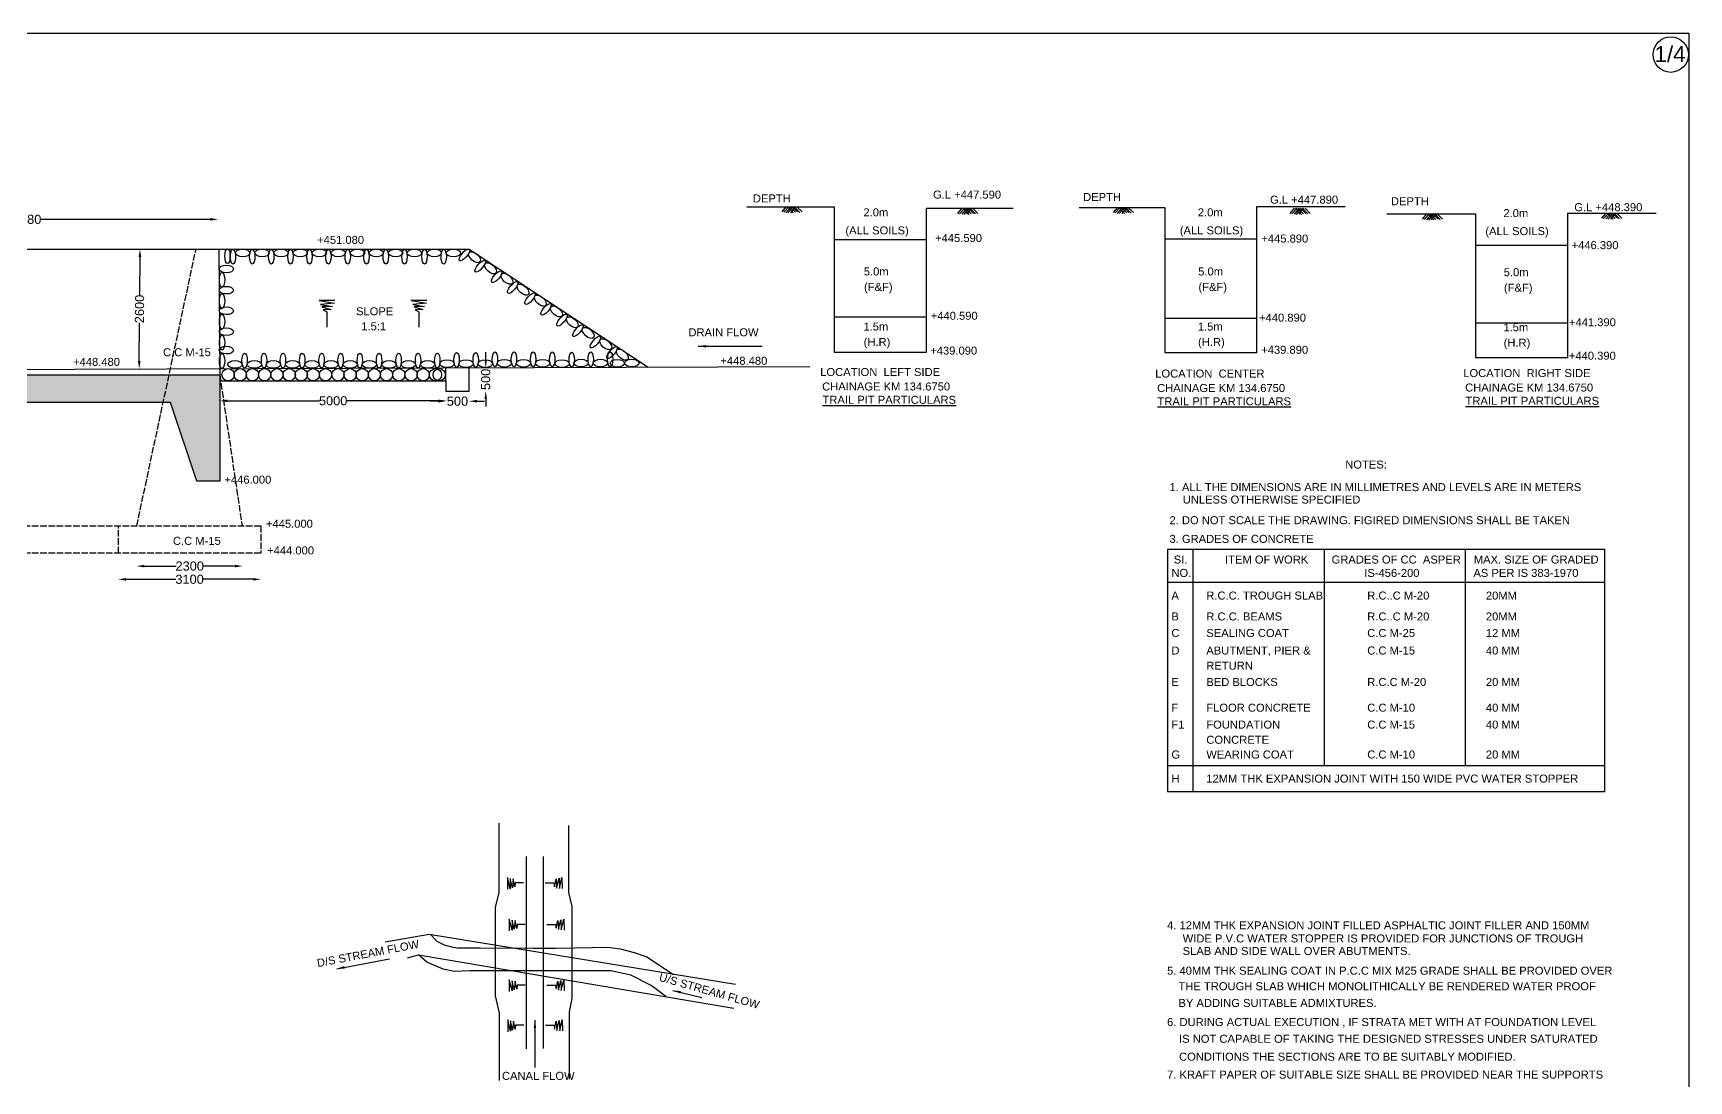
# Model space of a CAD drawing. Header units: millimetres. Extents: x 3753 to 102774, y 3437 to 71233.
# Drawn here: x 66559 to 102774, y 38419 to 61348 of the extents above; entities that cross this region are included whole.
import ezdxf

# ---------------------------------------------------------------- set-up
doc = ezdxf.new("R2010")
doc.units = ezdxf.units.MM
doc.header["$MEASUREMENT"] = 0
doc.linetypes.add('ACAD_ISO02W100', pattern=[15, 12, -3])
for name, color, linetype in [('DIM', 7, 'Continuous'), ('DWG', 7, 'Continuous'), ('TEXT', 7, 'Continuous')]:
    doc.layers.add(name, color=color, linetype=linetype)
doc.styles.get("Standard").update_dxf_attribs({"font": 'arial.ttf'})
doc.dimstyles.get("Standard").update_dxf_attribs({"dimtxt": 200, "dimasz": 170, "dimexe": 0.18, "dimexo": 0.0625, "dimgap": 0.09, "dimtad": 0, "dimdec": 0, "dimzin": 0, "dimdsep": 46, "dimtxsty": 'Standard', "dimcen": 0.09, "dimse1": 1, "dimse2": 1, "dimadec": 0, "dimazin": 0, "dimtfac": 1, "dimtdec": 0, "dimtofl": 0, "dimtmove": 0, "dimatfit": 3, "dimfxl": 1, "dimtolj": 1, "dimtzin": 0, "dimarcsym": 0})

# ---------------------------------------------------------------- blocks, each defined once
blk = doc.blocks.new('*D28')
at = {"layer": 'Defpoints', "color": 0, "transparency": 16777216}
for p in [(62249, 57357), (70607, 57357), (70607, 57272)]:
    blk.add_point(p, dxfattribs=at)
at = {"layer": 'DIM', "color": 0, "lineweight": -2, "transparency": 16777216}
for p, q in [((62419, 57272), (66130, 57272)), ((70437, 57272), (66727, 57272))]:
    blk.add_line(p, q, dxfattribs=at)
at = {"layer": 'DIM', "color": 0, "transparency": 16777216}
for points in [[(62419, 57300), (62419, 57244), (62249, 57272)], [(70437, 57300), (70437, 57244), (70607, 57272)]]:
    blk.add_solid(points, dxfattribs=at)
at = {"layer": 'DIM', "color": 0, "transparency": 16777216, "insert": (66428, 57272), "char_height": 200, "attachment_point": 5}
blk.add_mtext('\\A1;8380', dxfattribs=at)
blk = doc.blocks.new('*D29')
at = {"layer": 'Defpoints', "color": 0, "transparency": 16777216}
for p in [(68895, 56622), (68919, 56622), (68903, 53999)]:
    blk.add_point(p, dxfattribs=at)
at = {"layer": 'DIM', "color": 0, "lineweight": -2, "transparency": 16777216}
for p, q in [((68894, 56452), (68889, 55611)), ((68880, 54170), (68885, 55011))]:
    blk.add_line(p, q, dxfattribs=at)
at = {"layer": 'DIM', "color": 0, "transparency": 16777216}
for points in [[(68866, 56452), (68923, 56452), (68895, 56622)], [(68852, 54170), (68908, 54169), (68879, 54000)]]:
    blk.add_solid(points, dxfattribs=at)
at = {"layer": 'DIM', "color": 0, "transparency": 16777216, "insert": (68887, 55311), "char_height": 200, "attachment_point": 5, "rotation": 89.6432}
blk.add_mtext('\\A1;2600', dxfattribs=at)
blk = doc.blocks.new('*D30')
at = {"layer": 'Defpoints', "color": 0, "transparency": 16777216}
for p in [(70640, 53334), (75601, 53334), (75601, 53301)]:
    blk.add_point(p, dxfattribs=at)
at = {"layer": 'DIM', "color": 0, "lineweight": -2, "transparency": 16777216}
for p, q in [((70810, 53301), (72822, 53301)), ((75431, 53301), (73419, 53301))]:
    blk.add_line(p, q, dxfattribs=at)
at = {"layer": 'DIM', "color": 0, "transparency": 16777216}
for points in [[(70810, 53329), (70810, 53272), (70640, 53301)], [(75431, 53329), (75431, 53272), (75601, 53301)]]:
    blk.add_solid(points, dxfattribs=at)
at = {"layer": 'DIM', "color": 0, "transparency": 16777216, "insert": (73121, 53301), "char_height": 200, "attachment_point": 5}
blk.add_mtext('\\A1;5000', dxfattribs=at)
blk = doc.blocks.new('*D31')
at = {"layer": 'Defpoints', "color": 0, "transparency": 16777216}
for p in [(75586, 53514), (76094, 53514), (76094, 53292)]:
    blk.add_point(p, dxfattribs=at)
at = {"layer": 'DIM', "color": 0, "lineweight": -2, "transparency": 16777216}
for p, q in [((75416, 53292), (75246, 53292)), ((76264, 53292), (76434, 53292))]:
    blk.add_line(p, q, dxfattribs=at)
at = {"layer": 'DIM', "color": 0, "transparency": 16777216}
for points in [[(75416, 53321), (75416, 53264), (75586, 53292)], [(76264, 53321), (76264, 53264), (76094, 53292)]]:
    blk.add_solid(points, dxfattribs=at)
at = {"layer": 'DIM', "color": 0, "transparency": 16777216, "insert": (75840, 53292), "char_height": 200, "attachment_point": 5}
blk.add_mtext('\\A1;500', dxfattribs=at)
blk = doc.blocks.new('*D32')
at = {"layer": 'Defpoints', "color": 0, "transparency": 16777216}
for p in [(76094, 54026), (76458, 54026), (76094, 53514)]:
    blk.add_point(p, dxfattribs=at)
at = {"layer": 'DIM', "color": 0, "lineweight": -2, "transparency": 16777216}
for p, q in [((76458, 54196), (76458, 54366)), ((76458, 53344), (76458, 53174))]:
    blk.add_line(p, q, dxfattribs=at)
at = {"layer": 'DIM', "color": 0, "transparency": 16777216}
for points in [[(76430, 54196), (76487, 54196), (76458, 54026)], [(76430, 53344), (76487, 53344), (76458, 53514)]]:
    blk.add_solid(points, dxfattribs=at)
at = {"layer": 'DIM', "color": 0, "transparency": 16777216, "insert": (76458, 53770), "char_height": 200, "attachment_point": 5, "rotation": 90}
blk.add_mtext('\\A1;500', dxfattribs=at)
blk = doc.blocks.new('*D33')
at = {"layer": 'Defpoints', "color": 0, "transparency": 16777216}
for p in [(68420, 49389), (71543, 49395), (71543, 49389)]:
    blk.add_point(p, dxfattribs=at)
at = {"layer": 'DIM', "color": 0, "lineweight": -2, "transparency": 16777216}
for p, q in [((68590, 49395), (69683, 49395)), ((71373, 49395), (70280, 49395))]:
    blk.add_line(p, q, dxfattribs=at)
at = {"layer": 'DIM', "color": 0, "transparency": 16777216}
for points in [[(68590, 49423), (68590, 49366), (68420, 49395)], [(71373, 49423), (71373, 49366), (71543, 49395)]]:
    blk.add_solid(points, dxfattribs=at)
at = {"layer": 'DIM', "color": 0, "transparency": 16777216, "insert": (69981, 49395), "char_height": 200, "attachment_point": 5}
blk.add_mtext('\\A1;3100', dxfattribs=at)
blk = doc.blocks.new('*D34')
at = {"layer": 'Defpoints', "color": 0, "transparency": 16777216}
for p in [(68824, 49674), (71144, 49684), (71144, 49674)]:
    blk.add_point(p, dxfattribs=at)
at = {"layer": 'DIM', "color": 0, "lineweight": -2, "transparency": 16777216}
for p, q in [((68994, 49684), (69684, 49684)), ((70974, 49684), (70284, 49684))]:
    blk.add_line(p, q, dxfattribs=at)
at = {"layer": 'DIM', "color": 0, "transparency": 16777216}
for points in [[(68994, 49713), (68994, 49656), (68824, 49684)], [(70974, 49713), (70974, 49656), (71144, 49684)]]:
    blk.add_solid(points, dxfattribs=at)
at = {"layer": 'DIM', "color": 0, "transparency": 16777216, "insert": (69984, 49684), "char_height": 200, "attachment_point": 5}
blk.add_mtext('\\A1;2300', dxfattribs=at)

msp = doc.modelspace()

# ---------------------------------------------------------------- hatches: boundary and pattern name
at = {"layer": 'DWG'}
h = msp.add_hatch(dxfattribs=at)
h.set_pattern_fill('AR-CONC', color=256, scale=25, style=0)
h.set_pattern_definition([(50, (0, 0), (179.31505, -15.68803), [18.75, -206.25]), (355, (0, 0), (-34.68783, 188.04803), [15, -165]), (100.4514, (14.94, -1.3), (144.62735, 172.3599), [15.93505, -175.28553]), (46.1842, (0, 50), (266.81026, -41.37975), [28.125, -309.375]), (96.6356, (22.23, 46.55), (233.6657, 243.5295), [23.9026, -262.92825]), (351.1842, (0, 50), (233.6655, 243.52965), [22.5, -247.5]), (21, (25, 37.5), (149.22676, -100.65472), [18.75, -206.25]), (326, (25, 37.5), (60.82883, 181.2875), [15, -165]), (71.4514, (37.44, 29.11), (210.05566, 80.63262), [15.93505, -175.28553]), (37.5, (0, 0), (3.039964, 83.223463), [0, -163, 0, -167.5, 0, -165.625]), (7.5, (0, 0), (65.76738, 98.60293), [0, -95.5, 0, -159.25, 0, -63.125]), (327.5, (-55.75, 0), (133.45561, -5.63872), [0, -62.5, 0, -195, 0, -258.75]), (317.5, (-80.75, 0), (145.79654, 25.02625), [0, -81.25, 0, -129.5, 0, -183.75])])
h.paths.add_polyline_path([(70640.3, 53867.9), (60317.8, 53867.9), (60317.8, 53413.5), (60349.8, 53264.1), (69564.1, 53264.1), (70137.4, 51546.1), (70640.3, 51546.1)])

# ---------------------------------------------------------------- linework, layer by layer
msp.add_lwpolyline([(102774.3, 3436.9), (3752.7, 3436.9), (3752.7, 61348.2), (102774.3, 61348.2)], close=True)
for points in [[(82166.6, 57548.6), (84083.2, 57548.6), (84083.2, 54366.2), (86100.7, 54366.2), (86100.7, 57515), (87992, 57515)], [(83025.8, 57548.6), (82932.5, 57433.8)], [(83088.4, 57548.6), (82975.7, 57428.2)], [(83137.1, 57548.6), (83024.4, 57418.5)], [(83056.4, 57548.6), (83184.4, 57415.7)], [(83181.7, 57548.6), (83067.5, 57414.3)], [(83112.1, 57548.6), (83231.8, 57428.2)], [(83230.4, 57548.6), (83126, 57417.1)], [(83160.8, 57548.6), (83279.1, 57433.8)], [(83206.7, 57548.6), (83325, 57425.4)], [(83262.4, 57548.6), (83376.5, 57436.5)], [(86872.9, 57515), (86779.7, 57400.2)], [(86935.6, 57515), (86822.8, 57394.6)], [(86984.3, 57515), (86871.5, 57384.9)], [(86903.6, 57515), (87031.6, 57382.1)], [(87028.8, 57515), (86914.7, 57380.7)], [(86959.2, 57515), (87078.9, 57394.6)], [(87077.5, 57515), (86973.1, 57383.5)], [(87007.9, 57515), (87126.3, 57400.2)], [(87053.9, 57515), (87172.2, 57391.8)], [(87109.5, 57515), (87223.7, 57402.9)], [(89435.2, 57533.9), (91309.7, 57533.9), (91309.7, 54362), (93327.6, 54362), (93327.6, 57554.3), (95253.4, 57554.3)], [(90274.4, 57533.9), (90181.2, 57419)], [(90337.1, 57533.9), (90224.3, 57413.5)], [(90385.8, 57533.9), (90273, 57403.7)], [(90305, 57533.9), (90433.1, 57401)], [(90430.3, 57533.9), (90316.2, 57399.6)], [(90360.7, 57533.9), (90480.4, 57413.5)], [(90479, 57533.9), (90374.6, 57402.3)], [(90409.4, 57533.9), (90527.7, 57419)], [(90455.4, 57533.9), (90573.7, 57410.7)], [(90511, 57533.9), (90625.2, 57421.8)], [(94141.3, 57515), (94048, 57400.2)], [(94203.9, 57515), (94091.2, 57394.6)], [(94252.6, 57515), (94139.9, 57384.9)], [(94171.9, 57515), (94299.9, 57382.1)], [(94297.2, 57515), (94183, 57380.7)], [(94227.6, 57515), (94347.3, 57394.6)], [(94345.9, 57515), (94241.5, 57383.5)], [(94276.3, 57515), (94394.6, 57400.2)], [(94322.2, 57515), (94440.5, 57391.8)], [(94377.9, 57515), (94492, 57402.9)], [(96166.3, 57391.4), (98104, 57391.4), (98104, 54251), (100127.1, 54251), (100127.1, 57410.4), (102055.2, 57410.4)], [(97035.2, 57391.4), (96942, 57276.6)], [(97097.8, 57391.4), (96985.1, 57271)], [(97146.6, 57391.4), (97033.8, 57261.3)], [(97065.8, 57391.4), (97193.9, 57258.5)], [(97191.1, 57391.4), (97077, 57257.1)], [(97121.5, 57391.4), (97241.2, 57271)], [(97239.8, 57391.4), (97135.4, 57259.9)], [(97170.2, 57391.4), (97288.5, 57276.6)], [(97216.2, 57391.4), (97334.5, 57268.3)], [(97271.8, 57391.4), (97386, 57279.4)], [(100959, 57410.4), (100865.7, 57295.6)], [(101021.6, 57410.4), (100908.9, 57290)], [(101070.3, 57410.4), (100957.6, 57280.3)], [(100989.6, 57410.4), (101117.7, 57277.5)], [(101114.9, 57410.4), (101000.8, 57276.1)], [(101045.3, 57410.4), (101165, 57290)], [(101163.6, 57410.4), (101059.2, 57278.9)], [(101094, 57410.4), (101212.3, 57295.6)], [(101139.9, 57410.4), (101258.2, 57287.2)], [(101195.6, 57410.4), (101309.7, 57298.4)], [(33805.7, 53479.1), (59825.9, 53648.6), (59825.9, 56621.5), (76098.6, 56621.5), (80008.4, 54039.8)], [(70620.5, 56621.5), (70640.3, 53867.9)], [(84083.2, 56834.9), (86100.7, 56834.9)], [(91309.7, 56848.3), (93327.6, 56848.3)], [(98104, 56708.3), (100127.1, 56708.3)], [(73160, 55497.9), (72813.1, 55497.9), (73149.9, 55437.3), (72846.8, 55410.4), (73106.1, 55366.7), (72877.1, 55356.6), (73072.4, 55302.8), (72904, 55292.7), (72984.9, 55249), (72984.9, 54915.9)], [(75173.8, 55497.9), (74827, 55497.9), (75163.7, 55437.3), (74860.6, 55410.4), (75119.9, 55366.7), (74890.9, 55356.6), (75086.3, 55302.8), (74917.9, 55292.7), (74998.7, 55249), (74998.7, 54915.9)], [(84083.2, 55138.7), (86100.7, 55138.7)], [(91309.7, 55108.9), (93327.6, 55108.9)], [(98104, 55010), (100127.1, 55010)], [(33305, 53869.7), (83550.4, 54052.7)], [(70659.4, 53738.9), (75585.7, 53738.9), (75585.7, 54023.7)], [(75585.7, 53738.9), (75585.7, 53513.8), (76094.4, 53513.8), (76094.4, 54025.6)], [(60317.8, 53867.9), (70640.3, 53867.9), (70640.3, 51546.1), (70137.4, 51546.1), (69564.1, 53264.1), (60349.8, 53264.1)], [(76759.5, 38427.1), (76759.5, 39902.2), (76670.3, 40278.4), (76670.3, 42214.1), (76749.5, 42540.8), (76749.5, 44055.4)], [(78265.9, 44005.9), (78265.9, 42540.8), (78345.2, 42233.9), (78345.2, 40218.9), (78286.2, 39931.8), (78286.2, 38456.7)], [(77350.4, 39119.3), (77350.4, 43330.9)], [(77716.1, 43327.3), (77716.1, 39125.9)], [(77283.2, 42750.9), (77104.6, 42750.9), (77095.5, 42665.4), (77060.9, 42841.9), (77040.8, 42647.2), (76993.5, 42847.4), (76993.5, 42625.3), (76931.5, 42869.2), (76931.5, 42610.8)], [(77756.9, 42750.9), (77946.4, 42750.9), (77959.2, 42669), (77995.6, 42841.9), (78008.4, 42639.9), (78061.2, 42852.9), (78070.3, 42632.6), (78123.2, 42871.1), (78132.3, 42627.2)], [(77324.6, 41840.8), (77146, 41840.8), (77136.9, 41755.3), (77102.3, 41931.8), (77082.2, 41737.1), (77034.9, 41937.3), (77034.9, 41715.2), (76972.9, 41959.1), (76972.9, 41700.7)], [(77798.3, 41840.8), (77987.8, 41840.8), (78000.6, 41758.9), (78037, 41931.8), (78049.8, 41729.8), (78102.6, 41942.7), (78111.7, 41722.5), (78164.6, 41960.9), (78173.7, 41717)], [(81923.5, 40525.8), (75223.7, 41624.7), (74262.3, 41456.4)], [(75247.4, 41620.8), (75392.4, 41479.3), (75548.8, 41399.6), (75711.6, 41354.9), (75839.2, 41332.6), (76340.3, 41332.6), (77505.3, 41319.9), (77993.6, 41326.2), (78797.2, 41341.1), (79119.6, 41344.3), (79397.2, 41312.4), (79706.8, 41226.4), (79984.5, 41133.9), (80566.1, 40748.4)], [(74747.9, 41109.9), (74985.8, 41179.2), (81883.9, 40011)], [(80397.8, 40262.7), (80079.2, 40508.2), (79629.1, 40734.6), (79192.1, 40830.7), (78671.8, 40830.7), (78097.3, 40824.3), (77538.8, 40824.3), (76868.5, 40824.3), (76116.5, 40824.3), (75771.8, 40811.4), (75529.2, 40865.6), (75171.8, 41018.6), (74985.8, 41179.2)], [(77324.6, 40513.8), (77146, 40513.8), (77136.9, 40428.2), (77102.3, 40604.8), (77082.2, 40410), (77034.9, 40610.2), (77034.9, 40388.2), (76972.9, 40632.1), (76972.9, 40373.6)], [(77798.3, 40513.8), (77987.8, 40513.8), (78000.6, 40431.9), (78037, 40604.8), (78049.8, 40402.8), (78102.6, 40615.7), (78111.7, 40395.5), (78164.6, 40633.9), (78173.7, 40390)], [(77290, 39636), (77111.4, 39636), (77102.3, 39550.5), (77067.7, 39727), (77047.6, 39532.3), (77000.3, 39732.5), (77000.3, 39510.4), (76938.3, 39754.3), (76938.3, 39495.9)], [(77763.7, 39636), (77953.2, 39636), (77966, 39554.1), (78002.4, 39727), (78015.2, 39525), (78068, 39737.9), (78077.2, 39517.7), (78130, 39756.1), (78139.1, 39512.2)]]:
    msp.add_lwpolyline(points, dxfattribs=at)
at = {"layer": 'DWG', "linetype": 'ACAD_ISO02W100', "ltscale": 12}
for points in [[(68825.2, 50563), (70122, 56621.5)], [(70640.3, 53867.9), (71129.8, 50563)], [(61313.4, 50563), (71538.3, 50563), (71538.3, 49968.7), (61313.4, 49968.1)], [(68424, 49968.5), (68424, 50563)]]:
    msp.add_lwpolyline(points, dxfattribs=at)
at = {"layer": 'DWG'}
for centre in [(70822.4, 53872.6), (71089.3, 53872.6), (71354.2, 53872.6), (71623.1, 53872.6), (71893.2, 53872.6), (72162.1, 53872.6), (72423, 53872.6), (72685.9, 53872.6), (72954.8, 53872.6), (73227, 53872.6), (73491.9, 53872.6), (73758.8, 53872.6), (74021.8, 53872.6), (74288.7, 53872.6), (74557, 53872.6), (74825.9, 53872.6), (75090.8, 53872.6), (75357.7, 53872.6), (75439.4, 53872.6)]:
    msp.add_circle(centre, 133.8, dxfattribs=at)
for centre, major_axis, ratio in [((70810.2, 56466.4), (0, -162.5), 0.3597786), ((70928.7, 56456.8), (0, -162.5), 0.3597786), ((71141.8, 56536.8), (-157.6, 1.4), 0.5316621), ((71351.8, 56456.8), (0, -162.5), 0.3597786), ((71564.9, 56536.8), (-157.6, 1.4), 0.5316621), ((71768.2, 56456.8), (0, -162.5), 0.3597786), ((71981.3, 56536.8), (-157.6, 1.4), 0.5316621), ((72187.9, 56456.8), (0, -162.5), 0.3597786), ((72401, 56536.8), (-157.6, 1.4), 0.5316621), ((72604.3, 56456.8), (0, -162.5), 0.3597786), ((72817.4, 56536.8), (-157.6, 1.4), 0.5316621), ((73017.3, 56456.8), (0, -162.5), 0.3597786), ((73230.4, 56536.8), (-157.6, 1.4), 0.5316621), ((73439.9, 56456.8), (0, -162.5), 0.3597786), ((73653, 56536.8), (-157.6, 1.4), 0.5316621), ((73849.5, 56456.8), (0, -162.5), 0.3597786), ((74062.7, 56536.8), (-157.6, 1.4), 0.5316621), ((74272.6, 56456.8), (0, -162.5), 0.3597786), ((74485.8, 56536.8), (-157.6, 1.4), 0.5316621), ((74682.3, 56456.8), (0, -162.5), 0.3597786), ((74895.4, 56536.8), (-157.6, 1.4), 0.5316621), ((75118.8, 56456.8), (0, -162.5), 0.3597786), ((75332, 56536.8), (-157.6, 1.4), 0.5316621), ((75538.6, 56456.8), (0, -162.5), 0.3597786), ((75751.7, 56536.8), (-157.6, 1.4), 0.5316621), ((75988.8, 56489.9), (-105.7, -123.5), 0.3597786), ((76214.2, 56444.1), (-118.3, 104.2), 0.5316621), ((70784.9, 56187.5), (-157.6, 1.4), 0.5316621), ((76338.3, 56246.7), (-105.7, -123.5), 0.3597786), ((76563.7, 56200.9), (-118.3, 104.2), 0.5316621), ((76698.5, 56016.8), (-105.7, -123.5), 0.3597786), ((70784.9, 55722.6), (-157.6, 1.4), 0.5316621), ((70690.3, 55950.4), (0, -162.5), 0.3597786), ((76923.9, 55971), (-118.3, 104.2), 0.5316621), ((77048, 55780.9), (-105.7, -123.5), 0.3597786), ((77273.4, 55735), (-118.3, 104.2), 0.5316621), ((70690.3, 55485.5), (0, -162.5), 0.3597786), ((77427.5, 55539), (-105.7, -123.5), 0.3597786), ((77652.9, 55493.2), (-118.3, 104.2), 0.5316621), ((77779.4, 55303), (-105.7, -123.5), 0.3597786), ((70784.9, 55270.9), (-157.6, 1.4), 0.5316621), ((70690.3, 55033.8), (0, -162.5), 0.3597786), ((78004.8, 55257.2), (-118.3, 104.2), 0.5316621), ((78126.5, 55067.1), (-105.7, -123.5), 0.3597786), ((78351.9, 55021.2), (-118.3, 104.2), 0.5316621), ((70784.9, 54812.6), (-157.6, 1.4), 0.5316621), ((70690.3, 54575.5), (0, -162.5), 0.3597786), ((78474.4, 54834.7), (-105.7, -123.5), 0.3597786), ((78699.8, 54788.8), (-118.3, 104.2), 0.5316621), ((78857.7, 54586.7), (-105.7, -123.5), 0.3597786), ((70784.9, 54410.1), (-157.6, 1.4), 0.5316621), ((70690.3, 54173), (0, -162.5), 0.3597786), ((71184.6, 54182), (0, -162.5), 0.3597786), ((71609.2, 54182), (0, -162.5), 0.3597786), ((72023.7, 54182), (0, -162.5), 0.3597786), ((72444.6, 54182), (0, -162.5), 0.3597786), ((72869.2, 54182), (0, -162.5), 0.3597786), ((73283.6, 54182), (0, -162.5), 0.3597786), ((73704.7, 54182), (0, -162.5), 0.3597786), ((74126.7, 54182), (0, -162.5), 0.3597786), ((74553.9, 54182), (0, -162.5), 0.3597786), ((74978.5, 54182), (0, -162.5), 0.3597786), ((75399.5, 54182), (0, -162.5), 0.3597786), ((75821.6, 54197.2), (0, -162.5), 0.3597786), ((76239.8, 54197.2), (0, -162.5), 0.3597786), ((76659.4, 54207.4), (0, -162.5), 0.3597786), ((77076.4, 54207.4), (0, -162.5), 0.3597786), ((77495.9, 54207.4), (0, -162.5), 0.3597786), ((77914.3, 54207.4), (0, -162.5), 0.3597786), ((78339, 54200), (0, -162.5), 0.3597786), ((78756, 54210.1), (0, -162.5), 0.3597786), ((79083.1, 54540.8), (-118.3, 104.2), 0.5316621), ((79221.7, 54357.9), (-105.7, -123.5), 0.3597786), ((79179.4, 54210.2), (0, -162.5), 0.3597786), ((79447.1, 54312.1), (-118.3, 104.2), 0.5316621), ((70973.6, 54098.2), (-157.6, 0), 0.5316621), ((71398.2, 54098.2), (-157.6, 0), 0.5316621), ((71812.7, 54098.2), (-157.6, 0), 0.5316621), ((72233.5, 54098.2), (-157.6, 0), 0.5316621), ((72658.1, 54098.2), (-157.6, 0), 0.5316621), ((73072.6, 54098.2), (-157.6, 0), 0.5316621), ((73493.6, 54098.2), (-157.6, 0), 0.5316621), ((73915.7, 54098.2), (-157.6, 0), 0.5316621), ((74342.9, 54098.2), (-157.6, 0), 0.5316621), ((74767.5, 54098.2), (-157.6, 0), 0.5316621), ((75188.5, 54098.2), (-157.6, 0), 0.5316621), ((75610.6, 54113.4), (-157.6, 0), 0.5316621), ((76028.8, 54113.4), (-157.6, 0), 0.5316621), ((76448.3, 54113.4), (-157.6, 0), 0.5316621), ((76865.3, 54123.6), (-157.6, 0), 0.5316621), ((77284.9, 54123.6), (-157.6, 0), 0.5316621), ((77703.3, 54123.6), (-157.6, 0), 0.5316621), ((78127.9, 54116.2), (-157.6, 0), 0.5316621), ((78544.9, 54126.3), (-157.6, 0), 0.5316621), ((78968.3, 54126.3), (-157.6, 0), 0.5316621), ((79337, 54123.8), (-157.6, 0), 0.5316621), ((79654, 54128.4), (-157.6, 0), 0.5316621)]:
    msp.add_ellipse(centre, major_axis=major_axis, ratio=ratio, dxfattribs=at)
at = {"layer": 'TEXT'}
for points in [[(91368.8, 50051.6), (100932.2, 50051.6), (100932.2, 44750)], [(91368.8, 50051.6), (91368.8, 44750)], [(91923.5, 50051.6), (91923.5, 44750)], [(94799.6, 50051.6), (94799.6, 45322.5)], [(97883.5, 50051.6), (97883.5, 45322.5)], [(91368.8, 49332.9), (100932.2, 49332.9)], [(91368.8, 45322.5), (100932.2, 45322.5)], [(91368.8, 44750), (100932.2, 44750)]]:
    msp.add_lwpolyline(points, dxfattribs=at)
msp.add_circle((102377.3, 60877), 387.8, dxfattribs=at)

# ---------------------------------------------------------------- texts
for s, height, p in [('1/4', 350, (102022.6, 60713.5)), ('DEPTH', 175, (82301.3, 57642.4)), ('G.L +447.590', 175, (86241.9, 57726.6)), ('DEPTH', 175, (89524.9, 57673.1)), ('G.L +447.890', 175, (93613.5, 57615.8)), ('DEPTH', 175, (96257.8, 57581.2)), ('G.L +448.390', 175, (100268.2, 57451.2)), ('2.0m', 175, (84719.6, 57337.7)), ('2.0m', 175, (92033.8, 57337.7)), ('2.0m', 175, (98716.9, 57321.3)), ('+451.080', 175, (72770.3, 56736)), ('(ALL SOILS)', 175, (84325.6, 56943.7)), (' +445.590', 175, (86218.4, 56776.3)), ('(ALL SOILS)', 175, (91639.7, 56943.7)), (' +445.890', 175, (93354.6, 56764.7)), ('(ALL SOILS)', 175, (98322.9, 56927.3)), (' +446.390', 175, (100140.5, 56620.8)), ('5.0m', 175, (84727.6, 56044.6)), ('5.0m', 175, (92041.8, 56044.6)), ('5.0m', 175, (98724.9, 56028.3)), ('(F&F)', 175, (84733.2, 55706.5)), ('(F&F)', 175, (92047.3, 55706.5)), ('(F&F)', 175, (98730.5, 55690.2)), ('SLOPE', 175, (73621.1, 55172.9)), (' +440.590', 175, (86124.4, 55075.3)), (' +440.890', 175, (93304.8, 55034.3)), (' +441.390', 175, (100083.6, 54933)), ('1.5:1', 175, (73737, 54845)), ('DRAIN FLOW', 175, (80891.6, 54712.9)), ('1.5m', 175, (84719.6, 54839.4)), ('(H.R)', 175, (84725.2, 54501.3)), ('1.5m', 175, (92033.8, 54839.4)), ('(H.R)', 175, (92039.3, 54501.3)), ('1.5m', 175, (98716.9, 54823)), ('C.C M-15', 175, (69400.3, 54276.8)), (' +439.090', 175, (86112.7, 54312.8)), (' +439.890', 175, (93351.9, 54330.5)), ('(H.R)', 175, (98722.5, 54484.9)), (' +440.390', 175, (100080.9, 54200.8)), ('+448.480', 175, (67431.9, 54066)), ('+448.480', 175, (81591, 54089.9)), ('LOCATION  LEFT SIDE', 175, (83774.7, 53843.7)), ('LOCATION  CENTER', 175, (91101.8, 53810)), ('LOCATION  RIGHT SIDE', 175, (97839.3, 53821)), ('CHAINAGE KM 134.6750', 175, (83816.4, 53527.5)), ('CHAINAGE KM 134.6750', 175, (91143.4, 53493.8)), ('CHAINAGE KM 134.6750', 175, (97880.9, 53504.8)), ('%%UTRAIL PIT PARTICULARS', 175, (83824.7, 53236.2)), ('%%UTRAIL PIT PARTICULARS', 175, (91151.8, 53202.6)), ('%%UTRAIL PIT PARTICULARS', 175, (97889.3, 53213.6)), ('NOTES: ', 175, (95258.3, 51819)), ('+446.000', 175, (70742.2, 51488.8)), ('1. ALL THE DIMENSIONS ARE IN MILLIMETRES AND LEVELS ARE IN METERS', 175, (91413.9, 51325.2)), ('UNLESS OTHERWISE SPECIFIED', 175, (91703.7, 51052.7)), ('2. DO NOT SCALE THE DRAWING. FIGIRED DIMENSIONS SHALL BE TAKEN', 175, (91413.9, 50601.5)), ('+445.000', 175, (71651, 50523.9)), ('3. GRADES OF CONCRETE', 175, (91413.9, 50192.8)), ('C.C M-15', 175, (69617.3, 50149.4)), ('+444.000', 175, (71676.4, 49940)), ('NO.', 175, (91455.8, 49447.6)), ('SI.', 175, (91506.1, 49740.6)), ('ITEM OF WORK', 175, (92629.5, 49740.6)), ('GRADES OF CC  ASPER', 175, (94960, 49740.6)), ('IS-456-200', 175, (95672.6, 49447.6)), ('AS PER IS 383-1970', 175, (98061.9, 49447.6)), ('MAX. SIZE OF GRADED', 175, (98070.3, 49740.6)), ('A', 175, (91455.8, 48952.1)), ('R.C.C. TROUGH SLAB', 175, (92219, 48952.1)), ('R.C..C M-20', 175, (95739.2, 48952.1)), ('20MM', 175, (98334, 48952.1)), ('B', 175, (91455.8, 48494.7)), ('R.C.C. BEAMS', 175, (92219, 48494.7)), ('R.C..C M-20', 175, (95739.2, 48494.7)), ('20MM', 175, (98334, 48494.7)), ('C', 175, (91455.8, 48132.7)), ('SEALING COAT', 175, (92219, 48132.7)), ('C.C M-25', 175, (95739.2, 48132.7)), ('12 MM', 175, (98334, 48132.7)), ('D', 175, (91455.8, 47749.6)), ('ABUTMENT, PIER &', 175, (92219, 47749.6)), ('C.C M-15', 175, (95739.2, 47749.6)), ('40 MM', 175, (98334, 47749.6)), ('RETURN', 175, (92219, 47417.7)), ('E', 175, (91455.8, 47060.2)), ('BED BLOCKS', 175, (92219, 47060.2)), ('R.C.C M-20', 175, (95739.2, 47060.2)), ('20 MM', 175, (98334, 47060.2)), ('F', 175, (91455.8, 46498.4)), ('FLOOR CONCRETE', 175, (92219, 46498.4)), ('C.C M-10', 175, (95739.2, 46498.4)), ('40 MM', 175, (98334, 46498.4)), ('F1', 175, (91455.8, 46128.1)), ('FOUNDATION ', 175, (92219, 46128.1)), ('C.C M-15', 175, (95739.2, 46128.1)), ('40 MM', 175, (98334, 46128.1)), ('G', 175, (91455.8, 45473.9)), ('WEARING COAT', 175, (92219, 45473.9)), ('CONCRETE', 175, (92219, 45796.1)), ('C.C M-10', 175, (95739.2, 45473.9)), ('20 MM', 175, (98334, 45473.9)), ('H', 175, (91455.8, 44946.6)), ('12MM THK EXPANSION JOINT WITH 150 WIDE PVC WATER STOPPER', 175, (92219, 44946.6)), ('4. 12MM THK EXPANSION JOINT FILLED ASPHALTIC JOINT FILLER AND 150MM', 175, (91361.8, 41736.2)), ('WIDE P.V.C WATER STOPPER IS PROVIDED FOR JUNCTIONS OF TROUGH', 175, (91702.1, 41448.7)), ('SLAB AND SIDE WALL OVER ABUTMENTS.', 175, (91702.1, 41174.2)), ('5. 40MM THK SEALING COAT IN P.C.C MIX M25 GRADE SHALL BE PROVIDED OVER ', 175, (91361.8, 40742.9)), ('THE TROUGH SLAB WHICH MONOLITHICALLY BE RENDERED WATER PROOF ', 175, (91610.5, 40403.1)), ('BY ADDING SUITABLE ADMIXTURES.', 175, (91610.5, 40037.2)), ('6. DURING ACTUAL EXECUTION , IF STRATA MET WITH AT FOUNDATION LEVEL', 175, (91361.8, 39618.9)), ('IS NOT CAPABLE OF TAKING THE DESIGNED STRESSES UNDER SATURATED', 175, (91623.5, 39253)), ('CONDITIONS THE SECTIONS ARE TO BE SUITABLY MODIFIED.', 175, (91623.5, 38860.9)), ('CANAL FLOW', 175, (76813, 38441.6)), ('7. KRAFT PAPER OF SUITABLE SIZE SHALL BE PROVIDED NEAR THE SUPPORTS', 175, (91361.8, 38468.8))]:
    msp.add_text(s, height=height, dxfattribs=at).set_placement(p)
for s, rotation, p in [('D/S STREAM FLOW', 10.82694, (72785.3, 40907.9)), ('U/S STREAM FLOW', 344.14572, (80234, 40613.5))]:
    msp.add_text(s, height=175, rotation=rotation, dxfattribs=at).set_placement(p)

# ---------------------------------------------------------------- dimensions: what is measured, and where the dimension line sits
at = {"layer": 'DIM'}
for p1, p2, distance, text, picture, middle in [((62249.2, 57357), (70607.1, 57357), -84.8, '8380', '*D28', (66428.1, 57272.1)), ((68903.1, 53999.4), (68919.4, 56621.5), 24.2, '2600', '*D29', (68887.1, 55310.6)), ((76094.4, 53513.8), (76094.4, 54025.6), -364, '500', '*D32', (76458.4, 53769.7)), ((70640.3, 53333.7), (75600.9, 53333.7), -32.9, '5000', '*D30', (73120.6, 53300.7)), ((75585.7, 53513.8), (76094.4, 53513.8), -221.3, '500', '*D31', (75840.1, 53292.5)), ((68823.9, 49673.9), (71143.9, 49673.9), 10.3, '2300', '*D34', (69983.9, 49684.2)), ((68420, 49389.4), (71542.7, 49389.4), 5.2, '3100', '*D33', (69981.3, 49394.6))]:
    dim = msp.add_aligned_dim(p1=p1, p2=p2, distance=distance, text=text, dimstyle='Standard', dxfattribs=at)
    dim.commit()
    dim.dimension.update_dxf_attribs({"geometry": picture, "text_midpoint": middle})

# ---------------------------------------------------------------- leaders
at = {"layer": 'TEXT'}
for points in [[(81106.3, 54495.2), (82506.9, 54495.2)], [(73201.9, 40874.2), (74352, 41086.9)], [(80553.9, 40397.7), (81184.3, 40244.6)], [(77534.1, 39744.5), (77534.1, 38708.6)]]:
    msp.add_leader(points, dimstyle='Standard', override={"dimgap": 0.09, "dimtad": 0}, dxfattribs=at)

doc.saveas('drawing.dxf')
